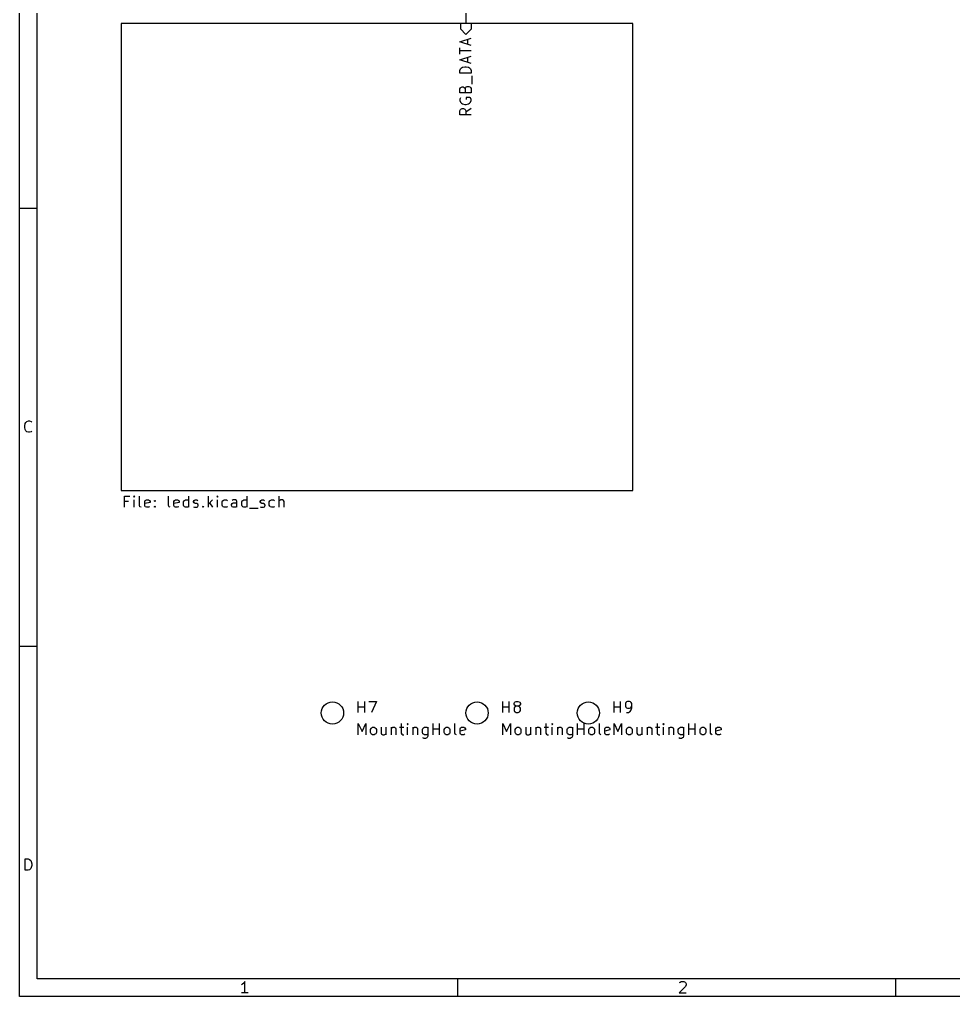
# Model space of a CAD drawing. Extents: x 0.4 to 11.3, y -7.9 to -0.4.
# Drawn here: x 0.394 to 4.591, y -7.874 to -3.483 of the extents above; entities that cross this region are included whole.
import ezdxf

# ---------------------------------------------------------------- set-up
doc = ezdxf.new("R2010")
doc.units = 0
doc.header["$MEASUREMENT"] = 0
for name, color, linetype in [('BROWN2', 54, 'CONTINUOUS'), ('CYAN2', 4, 'CONTINUOUS'), ('GREEN3', 91, 'CONTINUOUS'), ('RED2', 1, 'CONTINUOUS'), ('WHITE', 7, 'CONTINUOUS')]:
    doc.layers.add(name, color=color, linetype=linetype)

msp = doc.modelspace()

# ---------------------------------------------------------------- linework, layer by layer
at = {"layer": 'BROWN2', "linetype": 'CONTINUOUS'}
for p, q in [((0.866012, -5.67507), (0.866012, -5.62507)), ((0.866012, -5.62507), (0.889823, -5.62507)), ((0.882681, -5.64888), (0.866012, -5.64888)), ((0.90887, -5.62507), (0.906492, -5.62745)), ((0.906492, -5.62745), (0.90887, -5.62983)), ((0.911252, -5.62745), (0.90887, -5.62507)), ((0.90887, -5.62507), (0.90887, -5.62983)), ((0.90887, -5.62983), (0.911252, -5.62745)), ((0.90887, -5.67507), (0.90887, -5.64174)), ((0.932681, -5.66793), (0.932681, -5.62507)), ((0.956492, -5.64888), (0.95887, -5.64411)), ((0.956492, -5.66793), (0.956492, -5.64888)), ((0.980299, -5.65364), (0.956492, -5.6584)), ((0.95887, -5.64411), (0.963634, -5.64174)), ((0.963634, -5.64174), (0.973157, -5.64174)), ((0.973157, -5.64174), (0.977917, -5.64411)), ((0.977917, -5.64411), (0.980299, -5.64888)), ((0.980299, -5.64888), (0.980299, -5.65364)), ((0.99935, -5.6465), (1.00173, -5.64411)), ((1.00173, -5.64888), (0.99935, -5.6465)), ((1.00173, -5.64411), (1.00411, -5.6465)), ((1.00173, -5.64411), (1.00173, -5.64888)), ((1.00411, -5.6465), (1.00173, -5.64888)), ((1.06363, -5.66793), (1.06363, -5.62507)), ((1.08744, -5.64888), (1.08982, -5.64411)), ((1.08744, -5.66793), (1.08744, -5.64888)), ((1.11125, -5.65364), (1.08744, -5.6584)), ((1.08982, -5.64411), (1.09459, -5.64174)), ((1.09459, -5.64174), (1.10411, -5.64174)), ((1.10411, -5.64174), (1.10887, -5.64411)), ((1.10887, -5.64411), (1.11125, -5.64888)), ((1.11125, -5.64888), (1.11125, -5.65364)), ((1.1303, -5.65126), (1.13268, -5.6465)), ((1.1303, -5.66554), (1.1303, -5.65126)), ((1.13268, -5.6465), (1.13506, -5.64411)), ((1.13506, -5.64411), (1.13983, -5.64174)), ((1.13983, -5.64174), (1.14935, -5.64174)), ((1.14935, -5.64174), (1.15411, -5.64411)), ((1.15411, -5.67507), (1.15411, -5.62507)), ((1.17554, -5.64888), (1.17792, -5.64411)), ((1.17554, -5.65126), (1.17554, -5.64888)), ((1.17792, -5.65602), (1.17554, -5.65126)), ((1.17792, -5.64411), (1.18268, -5.64174)), ((1.18268, -5.6584), (1.17792, -5.65602)), ((1.18268, -5.64174), (1.18982, -5.64174)), ((1.18982, -5.6584), (1.18268, -5.6584)), ((1.18982, -5.64174), (1.19459, -5.64411)), ((1.19459, -5.66078), (1.18982, -5.6584)), ((1.19696, -5.66554), (1.19459, -5.66078)), ((1.2422, -5.67507), (1.2422, -5.62507)), ((1.26125, -5.64174), (1.2422, -5.66078)), ((1.24697, -5.65602), (1.26125, -5.67507)), ((1.28268, -5.62507), (1.2803, -5.62745)), ((1.2803, -5.62745), (1.28268, -5.62983)), ((1.28506, -5.62745), (1.28268, -5.62507)), ((1.28268, -5.62507), (1.28268, -5.62983)), ((1.28268, -5.62983), (1.28506, -5.62745)), ((1.28268, -5.67507), (1.28268, -5.64174)), ((1.30411, -5.65126), (1.30649, -5.6465)), ((1.30411, -5.66554), (1.30411, -5.65126)), ((1.30649, -5.6465), (1.30887, -5.64411)), ((1.30887, -5.64411), (1.31364, -5.64174)), ((1.31364, -5.64174), (1.32316, -5.64174)), ((1.32316, -5.64174), (1.32792, -5.64411)), ((1.34697, -5.66316), (1.34935, -5.6584)), ((1.34697, -5.66793), (1.34697, -5.66316)), ((1.35411, -5.64174), (1.34935, -5.64411)), ((1.34935, -5.6584), (1.35411, -5.65602)), ((1.36364, -5.64174), (1.35411, -5.64174)), ((1.35411, -5.65602), (1.36602, -5.65602)), ((1.3684, -5.64411), (1.36364, -5.64174)), ((1.36602, -5.65602), (1.37078, -5.65364)), ((1.37078, -5.64888), (1.3684, -5.64411)), ((1.37078, -5.67507), (1.37078, -5.64888)), ((1.39221, -5.65126), (1.39459, -5.6465)), ((1.39221, -5.66554), (1.39221, -5.65126)), ((1.39459, -5.6465), (1.39697, -5.64411)), ((1.39697, -5.64411), (1.40173, -5.64174)), ((1.40173, -5.64174), (1.41126, -5.64174)), ((1.41126, -5.64174), (1.41602, -5.64411)), ((1.41602, -5.67507), (1.41602, -5.62507)), ((1.47554, -5.64888), (1.47792, -5.64411)), ((1.47554, -5.65126), (1.47554, -5.64888)), ((1.47792, -5.65602), (1.47554, -5.65126)), ((1.47792, -5.64411), (1.48268, -5.64174)), ((1.48268, -5.6584), (1.47792, -5.65602)), ((1.48268, -5.64174), (1.48982, -5.64174)), ((1.48982, -5.6584), (1.48268, -5.6584)), ((1.48982, -5.64174), (1.49459, -5.64411)), ((1.49459, -5.66078), (1.48982, -5.6584)), ((1.49696, -5.66554), (1.49459, -5.66078)), ((1.51602, -5.65126), (1.51839, -5.6465)), ((1.51602, -5.66554), (1.51602, -5.65126)), ((1.51839, -5.6465), (1.52078, -5.64411)), ((1.52078, -5.64411), (1.52554, -5.64174)), ((1.52554, -5.64174), (1.53506, -5.64174)), ((1.53506, -5.64174), (1.53982, -5.64411)), ((1.56125, -5.67507), (1.56125, -5.62507)), ((1.56363, -5.64411), (1.56125, -5.6465)), ((1.5684, -5.64174), (1.56363, -5.64411)), ((1.57554, -5.64174), (1.5684, -5.64174)), ((1.5803, -5.64411), (1.57554, -5.64174)), ((1.58268, -5.64888), (1.5803, -5.64411)), ((1.58268, -5.67507), (1.58268, -5.64888)), ((0.935063, -5.67269), (0.932681, -5.66793)), ((0.939827, -5.67507), (0.935063, -5.67269)), ((0.95887, -5.67269), (0.956492, -5.66793)), ((0.963634, -5.67507), (0.95887, -5.67269)), ((0.973157, -5.67507), (0.963634, -5.67507)), ((0.977917, -5.67269), (0.973157, -5.67507)), ((0.99935, -5.67269), (1.00173, -5.67031)), ((1.00173, -5.67507), (0.99935, -5.67269)), ((1.00173, -5.67031), (1.00411, -5.67269)), ((1.00173, -5.67031), (1.00173, -5.67507)), ((1.00411, -5.67269), (1.00173, -5.67507)), ((1.06602, -5.67269), (1.06363, -5.66793)), ((1.07078, -5.67507), (1.06602, -5.67269)), ((1.08982, -5.67269), (1.08744, -5.66793)), ((1.09459, -5.67507), (1.08982, -5.67269)), ((1.10411, -5.67507), (1.09459, -5.67507)), ((1.10887, -5.67269), (1.10411, -5.67507)), ((1.13268, -5.67031), (1.1303, -5.66554)), ((1.13506, -5.67269), (1.13268, -5.67031)), ((1.13983, -5.67507), (1.13506, -5.67269)), ((1.14935, -5.67507), (1.13983, -5.67507)), ((1.15411, -5.67269), (1.14935, -5.67507)), ((1.17554, -5.67269), (1.1803, -5.67507)), ((1.1803, -5.67507), (1.18982, -5.67507)), ((1.18982, -5.67507), (1.19459, -5.67269)), ((1.19459, -5.67269), (1.19696, -5.66793)), ((1.19696, -5.66793), (1.19696, -5.66554)), ((1.21602, -5.67269), (1.21839, -5.67031)), ((1.21839, -5.67507), (1.21602, -5.67269)), ((1.21839, -5.67031), (1.22078, -5.67269)), ((1.21839, -5.67031), (1.21839, -5.67507)), ((1.22078, -5.67269), (1.21839, -5.67507)), ((1.30649, -5.67031), (1.30411, -5.66554)), ((1.30887, -5.67269), (1.30649, -5.67031)), ((1.31364, -5.67507), (1.30887, -5.67269)), ((1.32316, -5.67507), (1.31364, -5.67507)), ((1.32792, -5.67269), (1.32316, -5.67507)), ((1.34935, -5.67269), (1.34697, -5.66793)), ((1.35411, -5.67507), (1.34935, -5.67269)), ((1.36602, -5.67507), (1.35411, -5.67507)), ((1.37078, -5.67269), (1.36602, -5.67507)), ((1.39459, -5.67031), (1.39221, -5.66554)), ((1.39697, -5.67269), (1.39459, -5.67031)), ((1.40173, -5.67507), (1.39697, -5.67269)), ((1.41126, -5.67507), (1.40173, -5.67507)), ((1.41602, -5.67269), (1.41126, -5.67507)), ((1.42792, -5.67983), (1.46602, -5.67983)), ((1.47554, -5.67269), (1.4803, -5.67507)), ((1.4803, -5.67507), (1.48982, -5.67507)), ((1.48982, -5.67507), (1.49459, -5.67269)), ((1.49459, -5.67269), (1.49696, -5.66793)), ((1.49696, -5.66793), (1.49696, -5.66554)), ((1.51839, -5.67031), (1.51602, -5.66554)), ((1.52078, -5.67269), (1.51839, -5.67031)), ((1.52554, -5.67507), (1.52078, -5.67269)), ((1.53506, -5.67507), (1.52554, -5.67507)), ((1.53982, -5.67269), (1.53506, -5.67507))]:
    msp.add_line(p, q, dxfattribs=at)
at = {"layer": 'CYAN2', "linetype": 'CONTINUOUS'}
for p, q in [((2.425, -3.5), (2.375, -3.5)), ((2.375, -3.5), (2.375, -3.525)), ((2.425, -3.525), (2.425, -3.5)), ((2.375, -3.525), (2.4, -3.55)), ((2.4, -3.55), (2.425, -3.525)), ((2.3728, -3.58304), (2.4228, -3.56637)), ((2.4228, -3.5997), (2.3728, -3.58304)), ((2.40852, -3.59494), (2.40852, -3.57113)), ((2.3728, -3.6378), (2.3728, -3.60923)), ((2.4228, -3.62351), (2.3728, -3.62351)), ((2.3728, -3.66399), (2.4228, -3.64732)), ((2.4228, -3.68066), (2.3728, -3.66399)), ((2.40852, -3.67589), (2.40852, -3.65209)), ((2.3728, -3.71161), (2.37519, -3.70447)), ((2.3728, -3.72352), (2.3728, -3.71161)), ((2.4228, -3.72352), (2.3728, -3.72352)), ((2.37519, -3.70447), (2.37995, -3.6997)), ((2.37995, -3.6997), (2.38471, -3.69732)), ((2.38471, -3.69732), (2.39423, -3.69494)), ((2.39423, -3.69494), (2.40137, -3.69494)), ((2.40137, -3.69494), (2.4109, -3.69732)), ((2.4109, -3.69732), (2.41566, -3.6997)), ((2.41566, -3.6997), (2.42043, -3.70447)), ((2.42043, -3.70447), (2.4228, -3.71161)), ((2.4228, -3.71161), (2.4228, -3.72352)), ((2.42757, -3.77352), (2.42757, -3.73542)), ((2.3728, -3.79494), (2.37519, -3.79018)), ((2.3728, -3.81161), (2.3728, -3.79494)), ((2.4228, -3.81161), (2.3728, -3.81161)), ((2.37519, -3.79018), (2.37757, -3.7878)), ((2.37757, -3.7878), (2.38233, -3.78542)), ((2.38233, -3.78542), (2.38709, -3.78542)), ((2.38709, -3.78542), (2.39185, -3.7878)), ((2.39185, -3.7878), (2.39423, -3.79018)), ((2.39423, -3.79018), (2.39661, -3.79494)), ((2.39661, -3.79494), (2.399, -3.7878)), ((2.39661, -3.79494), (2.39661, -3.81161)), ((2.399, -3.7878), (2.40137, -3.78542)), ((2.40137, -3.78542), (2.40614, -3.78304)), ((2.40614, -3.78304), (2.41328, -3.78304)), ((2.41328, -3.78304), (2.41804, -3.78542)), ((2.41804, -3.78542), (2.42043, -3.7878)), ((2.42043, -3.7878), (2.4228, -3.79256)), ((2.4228, -3.79256), (2.4228, -3.81161)), ((2.37519, -3.83542), (2.3728, -3.84018)), ((2.3728, -3.84018), (2.3728, -3.84732)), ((2.3728, -3.84732), (2.37519, -3.85446)), ((2.37519, -3.85446), (2.37995, -3.85923)), ((2.37995, -3.85923), (2.38471, -3.86161)), ((2.38471, -3.86161), (2.39423, -3.86399)), ((2.39423, -3.86399), (2.40137, -3.86399)), ((2.41804, -3.83304), (2.40137, -3.83304)), ((2.40137, -3.83304), (2.40137, -3.84256)), ((2.40137, -3.86399), (2.4109, -3.86161)), ((2.4109, -3.86161), (2.41566, -3.85923)), ((2.41566, -3.85923), (2.42043, -3.85446)), ((2.42043, -3.83542), (2.41804, -3.83304)), ((2.4228, -3.84256), (2.42043, -3.83542)), ((2.42043, -3.85446), (2.4228, -3.84732)), ((2.4228, -3.84732), (2.4228, -3.84256)), ((2.3728, -3.89256), (2.37519, -3.8878)), ((2.3728, -3.91161), (2.3728, -3.89256)), ((2.37519, -3.8878), (2.37757, -3.88542)), ((2.37757, -3.88542), (2.38233, -3.88304)), ((2.38233, -3.88304), (2.38947, -3.88304)), ((2.38947, -3.88304), (2.39423, -3.88542)), ((2.39423, -3.88542), (2.39661, -3.8878)), ((2.39661, -3.8878), (2.399, -3.89256)), ((2.4228, -3.88304), (2.399, -3.8997)), ((2.399, -3.89256), (2.399, -3.91161)), ((2.4228, -3.91161), (2.3728, -3.91161)), ((1.91628, -6.5978), (1.91628, -6.5478)), ((1.91628, -6.5978), (1.91628, -6.5478)), ((1.91628, -6.57161), (1.94485, -6.57161)), ((1.91628, -6.57161), (1.94485, -6.57161)), ((1.94485, -6.5978), (1.94485, -6.5478)), ((1.94485, -6.5978), (1.94485, -6.5478)), ((1.9639, -6.5478), (1.99723, -6.5478)), ((1.9639, -6.5478), (1.99723, -6.5478)), ((1.99723, -6.5478), (1.97581, -6.5978)), ((1.99723, -6.5478), (1.97581, -6.5978)), ((2.56628, -6.5978), (2.56628, -6.5478)), ((2.56628, -6.5978), (2.56628, -6.5478)), ((2.56628, -6.57161), (2.59485, -6.57161)), ((2.56628, -6.57161), (2.59485, -6.57161)), ((2.59485, -6.5978), (2.59485, -6.5478)), ((2.59485, -6.5978), (2.59485, -6.5478)), ((2.61628, -6.55733), (2.61866, -6.55257)), ((2.61628, -6.55733), (2.61866, -6.55257)), ((2.61628, -6.55971), (2.61628, -6.55733)), ((2.61628, -6.55971), (2.61628, -6.55733)), ((2.61866, -6.56447), (2.61628, -6.55971)), ((2.61866, -6.56447), (2.61628, -6.55971)), ((2.61866, -6.574), (2.61628, -6.57876)), ((2.61866, -6.574), (2.61628, -6.57876)), ((2.61628, -6.57876), (2.61628, -6.58828)), ((2.61628, -6.57876), (2.61628, -6.58828)), ((2.61866, -6.55257), (2.62104, -6.55019)), ((2.61866, -6.55257), (2.62104, -6.55019)), ((2.62104, -6.56685), (2.61866, -6.56447)), ((2.62104, -6.56685), (2.61866, -6.56447)), ((2.62104, -6.57161), (2.61866, -6.574)), ((2.62104, -6.57161), (2.61866, -6.574)), ((2.62104, -6.55019), (2.62581, -6.5478)), ((2.62104, -6.55019), (2.62581, -6.5478)), ((2.62581, -6.56923), (2.62104, -6.56685)), ((2.62581, -6.56923), (2.62104, -6.56685)), ((2.62581, -6.56923), (2.62104, -6.57161)), ((2.62581, -6.56923), (2.62104, -6.57161)), ((2.62581, -6.5478), (2.63533, -6.5478)), ((2.62581, -6.5478), (2.63533, -6.5478)), ((2.63533, -6.56923), (2.62581, -6.56923)), ((2.63533, -6.56923), (2.62581, -6.56923)), ((2.63533, -6.5478), (2.64009, -6.55019)), ((2.63533, -6.5478), (2.64009, -6.55019)), ((2.64009, -6.56685), (2.63533, -6.56923)), ((2.64009, -6.56685), (2.63533, -6.56923)), ((2.64009, -6.57161), (2.63533, -6.56923)), ((2.64009, -6.57161), (2.63533, -6.56923)), ((2.64009, -6.55019), (2.64247, -6.55257)), ((2.64009, -6.55019), (2.64247, -6.55257)), ((2.64247, -6.56447), (2.64009, -6.56685)), ((2.64247, -6.56447), (2.64009, -6.56685)), ((2.64247, -6.574), (2.64009, -6.57161)), ((2.64247, -6.574), (2.64009, -6.57161)), ((2.64247, -6.55257), (2.64485, -6.55733)), ((2.64247, -6.55257), (2.64485, -6.55733)), ((2.64485, -6.55971), (2.64247, -6.56447)), ((2.64485, -6.55971), (2.64247, -6.56447)), ((2.64485, -6.57876), (2.64247, -6.574)), ((2.64485, -6.57876), (2.64247, -6.574)), ((2.64485, -6.55733), (2.64485, -6.55971)), ((2.64485, -6.55733), (2.64485, -6.55971)), ((2.64485, -6.58828), (2.64485, -6.57876)), ((2.64485, -6.58828), (2.64485, -6.57876)), ((3.06628, -6.5978), (3.06628, -6.5478)), ((3.06628, -6.5978), (3.06628, -6.5478)), ((3.06628, -6.57161), (3.09485, -6.57161)), ((3.06628, -6.57161), (3.09485, -6.57161)), ((3.09485, -6.5978), (3.09485, -6.5478)), ((3.09485, -6.5978), (3.09485, -6.5478)), ((3.11866, -6.55257), (3.11628, -6.55733)), ((3.11866, -6.55257), (3.11628, -6.55733)), ((3.11628, -6.55733), (3.11628, -6.56923)), ((3.11628, -6.55733), (3.11628, -6.56923)), ((3.11628, -6.56923), (3.11866, -6.574)), ((3.11628, -6.56923), (3.11866, -6.574)), ((3.12104, -6.55019), (3.11866, -6.55257)), ((3.12104, -6.55019), (3.11866, -6.55257)), ((3.11866, -6.574), (3.12104, -6.57637)), ((3.11866, -6.574), (3.12104, -6.57637)), ((3.12581, -6.5478), (3.12104, -6.55019)), ((3.12581, -6.5478), (3.12104, -6.55019)), ((3.12104, -6.57637), (3.12581, -6.57876)), ((3.12104, -6.57637), (3.12581, -6.57876)), ((3.13533, -6.5478), (3.12581, -6.5478)), ((3.13533, -6.5478), (3.12581, -6.5478)), ((3.12581, -6.57876), (3.13533, -6.57876)), ((3.12581, -6.57876), (3.13533, -6.57876)), ((3.14009, -6.55019), (3.13533, -6.5478)), ((3.14009, -6.55019), (3.13533, -6.5478)), ((3.13533, -6.57876), (3.14009, -6.57637)), ((3.13533, -6.57876), (3.14009, -6.57637)), ((3.13771, -6.59304), (3.14247, -6.5859)), ((3.13771, -6.59304), (3.14247, -6.5859)), ((3.14247, -6.55257), (3.14009, -6.55019)), ((3.14247, -6.55257), (3.14009, -6.55019)), ((3.14009, -6.57637), (3.14247, -6.574)), ((3.14009, -6.57637), (3.14247, -6.574)), ((3.14485, -6.55733), (3.14247, -6.55257)), ((3.14485, -6.55733), (3.14247, -6.55257)), ((3.14247, -6.574), (3.14485, -6.56923)), ((3.14247, -6.574), (3.14485, -6.56923)), ((3.14247, -6.5859), (3.14485, -6.57637)), ((3.14247, -6.5859), (3.14485, -6.57637)), ((3.14485, -6.57637), (3.14485, -6.55733)), ((3.14485, -6.57637), (3.14485, -6.55733)), ((2.61628, -6.58828), (2.61866, -6.59304)), ((2.61628, -6.58828), (2.61866, -6.59304)), ((2.61866, -6.59304), (2.62104, -6.59543)), ((2.61866, -6.59304), (2.62104, -6.59543)), ((2.62104, -6.59543), (2.62581, -6.5978)), ((2.62104, -6.59543), (2.62581, -6.5978)), ((2.62581, -6.5978), (2.63533, -6.5978)), ((2.62581, -6.5978), (2.63533, -6.5978)), ((2.63533, -6.5978), (2.64009, -6.59543)), ((2.63533, -6.5978), (2.64009, -6.59543)), ((2.64009, -6.59543), (2.64247, -6.59304)), ((2.64009, -6.59543), (2.64247, -6.59304)), ((2.64247, -6.59304), (2.64485, -6.58828)), ((2.64247, -6.59304), (2.64485, -6.58828)), ((3.12104, -6.5978), (3.13057, -6.5978)), ((3.12104, -6.5978), (3.13057, -6.5978)), ((3.13057, -6.5978), (3.13533, -6.59543)), ((3.13057, -6.5978), (3.13533, -6.59543)), ((3.13533, -6.59543), (3.13771, -6.59304)), ((3.13533, -6.59543), (3.13771, -6.59304)), ((1.91628, -6.6978), (1.91628, -6.6478)), ((1.91628, -6.6478), (1.93295, -6.68352)), ((1.91628, -6.6978), (1.91628, -6.6478)), ((1.91628, -6.6478), (1.93295, -6.68352)), ((1.93295, -6.68352), (1.94961, -6.6478)), ((1.93295, -6.68352), (1.94961, -6.6478)), ((1.94961, -6.6478), (1.94961, -6.6978)), ((1.94961, -6.6478), (1.94961, -6.6978)), ((1.97104, -6.674), (1.97342, -6.66923)), ((1.97104, -6.674), (1.97342, -6.66923)), ((1.97104, -6.68828), (1.97104, -6.674)), ((1.97104, -6.68828), (1.97104, -6.674)), ((1.97342, -6.66923), (1.9758, -6.66685)), ((1.97342, -6.66923), (1.9758, -6.66685)), ((1.9758, -6.66685), (1.98057, -6.66447)), ((1.9758, -6.66685), (1.98057, -6.66447)), ((1.98057, -6.66447), (1.98771, -6.66447)), ((1.98057, -6.66447), (1.98771, -6.66447)), ((1.98771, -6.66447), (1.99247, -6.66685)), ((1.98771, -6.66447), (1.99247, -6.66685)), ((1.99247, -6.66685), (1.99485, -6.66923)), ((1.99247, -6.66685), (1.99485, -6.66923)), ((1.99485, -6.66923), (1.99723, -6.674)), ((1.99485, -6.66923), (1.99723, -6.674)), ((1.99723, -6.674), (1.99723, -6.68828)), ((1.99723, -6.674), (1.99723, -6.68828)), ((2.01866, -6.66447), (2.01866, -6.69066)), ((2.01866, -6.66447), (2.01866, -6.69066)), ((2.04009, -6.66447), (2.04009, -6.6978)), ((2.04009, -6.66447), (2.04009, -6.6978)), ((2.06389, -6.66447), (2.06389, -6.6978)), ((2.06389, -6.66447), (2.06389, -6.6978)), ((2.06389, -6.66923), (2.06628, -6.66685)), ((2.06389, -6.66923), (2.06628, -6.66685)), ((2.06628, -6.66685), (2.07104, -6.66447)), ((2.06628, -6.66685), (2.07104, -6.66447)), ((2.07104, -6.66447), (2.07818, -6.66447)), ((2.07104, -6.66447), (2.07818, -6.66447)), ((2.07818, -6.66447), (2.08294, -6.66685)), ((2.07818, -6.66447), (2.08294, -6.66685)), ((2.08294, -6.66685), (2.08532, -6.67161)), ((2.08294, -6.66685), (2.08532, -6.67161)), ((2.08532, -6.67161), (2.08532, -6.6978)), ((2.08532, -6.67161), (2.08532, -6.6978)), ((2.10199, -6.66447), (2.12104, -6.66447)), ((2.10199, -6.66447), (2.12104, -6.66447)), ((2.10913, -6.6478), (2.10913, -6.69066)), ((2.10913, -6.6478), (2.10913, -6.69066)), ((2.1377, -6.6478), (2.13532, -6.65019)), ((2.1377, -6.6478), (2.13532, -6.65019)), ((2.13532, -6.65019), (2.1377, -6.65257)), ((2.13532, -6.65019), (2.1377, -6.65257)), ((2.14008, -6.65019), (2.1377, -6.6478)), ((2.1377, -6.6478), (2.1377, -6.65257)), ((2.14008, -6.65019), (2.1377, -6.6478)), ((2.1377, -6.6478), (2.1377, -6.65257)), ((2.1377, -6.65257), (2.14008, -6.65019)), ((2.1377, -6.65257), (2.14008, -6.65019)), ((2.1377, -6.6978), (2.1377, -6.66447)), ((2.1377, -6.6978), (2.1377, -6.66447)), ((2.16151, -6.66447), (2.16151, -6.6978)), ((2.16151, -6.66447), (2.16151, -6.6978)), ((2.16151, -6.66923), (2.16389, -6.66685)), ((2.16151, -6.66923), (2.16389, -6.66685)), ((2.16389, -6.66685), (2.16866, -6.66447)), ((2.16389, -6.66685), (2.16866, -6.66447)), ((2.16866, -6.66447), (2.1758, -6.66447)), ((2.16866, -6.66447), (2.1758, -6.66447)), ((2.1758, -6.66447), (2.18056, -6.66685)), ((2.1758, -6.66447), (2.18056, -6.66685)), ((2.18056, -6.66685), (2.18294, -6.67161)), ((2.18056, -6.66685), (2.18294, -6.67161)), ((2.18294, -6.67161), (2.18294, -6.6978)), ((2.18294, -6.67161), (2.18294, -6.6978)), ((2.20437, -6.674), (2.20675, -6.66923)), ((2.20437, -6.674), (2.20675, -6.66923)), ((2.20437, -6.68828), (2.20437, -6.674)), ((2.20437, -6.68828), (2.20437, -6.674)), ((2.20675, -6.66923), (2.20913, -6.66685)), ((2.20675, -6.66923), (2.20913, -6.66685)), ((2.20913, -6.66685), (2.21389, -6.66447)), ((2.20913, -6.66685), (2.21389, -6.66447)), ((2.21389, -6.66447), (2.22342, -6.66447)), ((2.21389, -6.66447), (2.22342, -6.66447)), ((2.22342, -6.66447), (2.22818, -6.66685)), ((2.22342, -6.66447), (2.22818, -6.66685)), ((2.22818, -6.66447), (2.22818, -6.70495)), ((2.22818, -6.66447), (2.22818, -6.70495)), ((2.25198, -6.6978), (2.25198, -6.6478)), ((2.25198, -6.6978), (2.25198, -6.6478)), ((2.25198, -6.67161), (2.28056, -6.67161)), ((2.25198, -6.67161), (2.28056, -6.67161)), ((2.28056, -6.6978), (2.28056, -6.6478)), ((2.28056, -6.6978), (2.28056, -6.6478)), ((2.30199, -6.674), (2.30437, -6.66923)), ((2.30199, -6.674), (2.30437, -6.66923)), ((2.30199, -6.68828), (2.30199, -6.674)), ((2.30199, -6.68828), (2.30199, -6.674)), ((2.30437, -6.66923), (2.30675, -6.66685)), ((2.30437, -6.66923), (2.30675, -6.66685)), ((2.30675, -6.66685), (2.31151, -6.66447)), ((2.30675, -6.66685), (2.31151, -6.66447)), ((2.31151, -6.66447), (2.31865, -6.66447)), ((2.31151, -6.66447), (2.31865, -6.66447)), ((2.31865, -6.66447), (2.32341, -6.66685)), ((2.31865, -6.66447), (2.32341, -6.66685)), ((2.32341, -6.66685), (2.3258, -6.66923)), ((2.32341, -6.66685), (2.3258, -6.66923)), ((2.3258, -6.66923), (2.32818, -6.674)), ((2.3258, -6.66923), (2.32818, -6.674)), ((2.32818, -6.674), (2.32818, -6.68828)), ((2.32818, -6.674), (2.32818, -6.68828)), ((2.3496, -6.69066), (2.3496, -6.6478)), ((2.3496, -6.69066), (2.3496, -6.6478)), ((2.37341, -6.67161), (2.37579, -6.66685)), ((2.37341, -6.67161), (2.37579, -6.66685)), ((2.37341, -6.69066), (2.37341, -6.67161)), ((2.37341, -6.69066), (2.37341, -6.67161)), ((2.37579, -6.66685), (2.38056, -6.66447)), ((2.37579, -6.66685), (2.38056, -6.66447)), ((2.38056, -6.66447), (2.39008, -6.66447)), ((2.38056, -6.66447), (2.39008, -6.66447)), ((2.39008, -6.66447), (2.39484, -6.66685)), ((2.39008, -6.66447), (2.39484, -6.66685)), ((2.39484, -6.66685), (2.39722, -6.67161)), ((2.39484, -6.66685), (2.39722, -6.67161)), ((2.39722, -6.67161), (2.39722, -6.67637)), ((2.39722, -6.67161), (2.39722, -6.67637)), ((2.56628, -6.6978), (2.56628, -6.6478)), ((2.56628, -6.6478), (2.58295, -6.68352)), ((2.56628, -6.6978), (2.56628, -6.6478)), ((2.56628, -6.6478), (2.58295, -6.68352)), ((2.58295, -6.68352), (2.59961, -6.6478)), ((2.58295, -6.68352), (2.59961, -6.6478)), ((2.59961, -6.6478), (2.59961, -6.6978)), ((2.59961, -6.6478), (2.59961, -6.6978)), ((2.62104, -6.674), (2.62342, -6.66923)), ((2.62104, -6.674), (2.62342, -6.66923)), ((2.62104, -6.68828), (2.62104, -6.674)), ((2.62104, -6.68828), (2.62104, -6.674)), ((2.62342, -6.66923), (2.6258, -6.66685)), ((2.62342, -6.66923), (2.6258, -6.66685)), ((2.6258, -6.66685), (2.63057, -6.66447)), ((2.6258, -6.66685), (2.63057, -6.66447)), ((2.63057, -6.66447), (2.63771, -6.66447)), ((2.63057, -6.66447), (2.63771, -6.66447)), ((2.63771, -6.66447), (2.64247, -6.66685)), ((2.63771, -6.66447), (2.64247, -6.66685)), ((2.64247, -6.66685), (2.64485, -6.66923)), ((2.64247, -6.66685), (2.64485, -6.66923)), ((2.64485, -6.66923), (2.64723, -6.674)), ((2.64485, -6.66923), (2.64723, -6.674)), ((2.64723, -6.674), (2.64723, -6.68828)), ((2.64723, -6.674), (2.64723, -6.68828)), ((2.66866, -6.66447), (2.66866, -6.69066)), ((2.66866, -6.66447), (2.66866, -6.69066)), ((2.69009, -6.66447), (2.69009, -6.6978)), ((2.69009, -6.66447), (2.69009, -6.6978)), ((2.71389, -6.66447), (2.71389, -6.6978)), ((2.71389, -6.66447), (2.71389, -6.6978)), ((2.71389, -6.66923), (2.71628, -6.66685)), ((2.71389, -6.66923), (2.71628, -6.66685)), ((2.71628, -6.66685), (2.72104, -6.66447)), ((2.71628, -6.66685), (2.72104, -6.66447)), ((2.72104, -6.66447), (2.72818, -6.66447)), ((2.72104, -6.66447), (2.72818, -6.66447)), ((2.72818, -6.66447), (2.73294, -6.66685)), ((2.72818, -6.66447), (2.73294, -6.66685)), ((2.73294, -6.66685), (2.73532, -6.67161)), ((2.73294, -6.66685), (2.73532, -6.67161)), ((2.73532, -6.67161), (2.73532, -6.6978)), ((2.73532, -6.67161), (2.73532, -6.6978)), ((2.75199, -6.66447), (2.77104, -6.66447)), ((2.75199, -6.66447), (2.77104, -6.66447)), ((2.75913, -6.6478), (2.75913, -6.69066)), ((2.75913, -6.6478), (2.75913, -6.69066)), ((2.7877, -6.6478), (2.78532, -6.65019)), ((2.7877, -6.6478), (2.78532, -6.65019)), ((2.78532, -6.65019), (2.7877, -6.65257)), ((2.78532, -6.65019), (2.7877, -6.65257)), ((2.79008, -6.65019), (2.7877, -6.6478)), ((2.7877, -6.6478), (2.7877, -6.65257)), ((2.79008, -6.65019), (2.7877, -6.6478)), ((2.7877, -6.6478), (2.7877, -6.65257)), ((2.7877, -6.65257), (2.79008, -6.65019)), ((2.7877, -6.65257), (2.79008, -6.65019)), ((2.7877, -6.6978), (2.7877, -6.66447)), ((2.7877, -6.6978), (2.7877, -6.66447)), ((2.81151, -6.66447), (2.81151, -6.6978)), ((2.81151, -6.66447), (2.81151, -6.6978)), ((2.81151, -6.66923), (2.81389, -6.66685)), ((2.81151, -6.66923), (2.81389, -6.66685)), ((2.81389, -6.66685), (2.81866, -6.66447)), ((2.81389, -6.66685), (2.81866, -6.66447)), ((2.81866, -6.66447), (2.8258, -6.66447)), ((2.81866, -6.66447), (2.8258, -6.66447)), ((2.8258, -6.66447), (2.83056, -6.66685)), ((2.8258, -6.66447), (2.83056, -6.66685)), ((2.83056, -6.66685), (2.83294, -6.67161)), ((2.83056, -6.66685), (2.83294, -6.67161)), ((2.83294, -6.67161), (2.83294, -6.6978)), ((2.83294, -6.67161), (2.83294, -6.6978)), ((2.85437, -6.674), (2.85675, -6.66923)), ((2.85437, -6.674), (2.85675, -6.66923)), ((2.85437, -6.68828), (2.85437, -6.674)), ((2.85437, -6.68828), (2.85437, -6.674)), ((2.85675, -6.66923), (2.85913, -6.66685)), ((2.85675, -6.66923), (2.85913, -6.66685)), ((2.85913, -6.66685), (2.86389, -6.66447)), ((2.85913, -6.66685), (2.86389, -6.66447)), ((2.86389, -6.66447), (2.87342, -6.66447)), ((2.86389, -6.66447), (2.87342, -6.66447)), ((2.87342, -6.66447), (2.87818, -6.66685)), ((2.87342, -6.66447), (2.87818, -6.66685)), ((2.87818, -6.66447), (2.87818, -6.70495)), ((2.87818, -6.66447), (2.87818, -6.70495)), ((2.90198, -6.6978), (2.90198, -6.6478)), ((2.90198, -6.6978), (2.90198, -6.6478)), ((2.90198, -6.67161), (2.93056, -6.67161)), ((2.90198, -6.67161), (2.93056, -6.67161)), ((2.93056, -6.6978), (2.93056, -6.6478)), ((2.93056, -6.6978), (2.93056, -6.6478)), ((2.95199, -6.674), (2.95437, -6.66923)), ((2.95199, -6.674), (2.95437, -6.66923)), ((2.95199, -6.68828), (2.95199, -6.674)), ((2.95199, -6.68828), (2.95199, -6.674)), ((2.95437, -6.66923), (2.95675, -6.66685)), ((2.95437, -6.66923), (2.95675, -6.66685)), ((2.95675, -6.66685), (2.96151, -6.66447)), ((2.95675, -6.66685), (2.96151, -6.66447)), ((2.96151, -6.66447), (2.96865, -6.66447)), ((2.96151, -6.66447), (2.96865, -6.66447)), ((2.96865, -6.66447), (2.97341, -6.66685)), ((2.96865, -6.66447), (2.97341, -6.66685)), ((2.97341, -6.66685), (2.9758, -6.66923)), ((2.97341, -6.66685), (2.9758, -6.66923)), ((2.9758, -6.66923), (2.97818, -6.674)), ((2.9758, -6.66923), (2.97818, -6.674)), ((2.97818, -6.674), (2.97818, -6.68828)), ((2.97818, -6.674), (2.97818, -6.68828)), ((2.9996, -6.69066), (2.9996, -6.6478)), ((2.9996, -6.69066), (2.9996, -6.6478)), ((3.02341, -6.67161), (3.02579, -6.66685)), ((3.02341, -6.67161), (3.02579, -6.66685)), ((3.02341, -6.69066), (3.02341, -6.67161)), ((3.02341, -6.69066), (3.02341, -6.67161)), ((3.02579, -6.66685), (3.03056, -6.66447)), ((3.02579, -6.66685), (3.03056, -6.66447)), ((3.03056, -6.66447), (3.04008, -6.66447)), ((3.03056, -6.66447), (3.04008, -6.66447)), ((3.04008, -6.66447), (3.04484, -6.66685)), ((3.04008, -6.66447), (3.04484, -6.66685)), ((3.04484, -6.66685), (3.04722, -6.67161)), ((3.04484, -6.66685), (3.04722, -6.67161)), ((3.04722, -6.67161), (3.04722, -6.67637)), ((3.04722, -6.67161), (3.04722, -6.67637)), ((3.06628, -6.6978), (3.06628, -6.6478)), ((3.06628, -6.6478), (3.08295, -6.68352)), ((3.06628, -6.6978), (3.06628, -6.6478)), ((3.06628, -6.6478), (3.08295, -6.68352)), ((3.08295, -6.68352), (3.09961, -6.6478)), ((3.08295, -6.68352), (3.09961, -6.6478)), ((3.09961, -6.6478), (3.09961, -6.6978)), ((3.09961, -6.6478), (3.09961, -6.6978)), ((3.12104, -6.674), (3.12342, -6.66923)), ((3.12104, -6.674), (3.12342, -6.66923)), ((3.12104, -6.68828), (3.12104, -6.674)), ((3.12104, -6.68828), (3.12104, -6.674)), ((3.12342, -6.66923), (3.1258, -6.66685)), ((3.12342, -6.66923), (3.1258, -6.66685)), ((3.1258, -6.66685), (3.13057, -6.66447)), ((3.1258, -6.66685), (3.13057, -6.66447)), ((3.13057, -6.66447), (3.13771, -6.66447)), ((3.13057, -6.66447), (3.13771, -6.66447)), ((3.13771, -6.66447), (3.14247, -6.66685)), ((3.13771, -6.66447), (3.14247, -6.66685)), ((3.14247, -6.66685), (3.14485, -6.66923)), ((3.14247, -6.66685), (3.14485, -6.66923)), ((3.14485, -6.66923), (3.14723, -6.674)), ((3.14485, -6.66923), (3.14723, -6.674)), ((3.14723, -6.674), (3.14723, -6.68828)), ((3.14723, -6.674), (3.14723, -6.68828)), ((3.16866, -6.66447), (3.16866, -6.69066)), ((3.16866, -6.66447), (3.16866, -6.69066)), ((3.19009, -6.66447), (3.19009, -6.6978)), ((3.19009, -6.66447), (3.19009, -6.6978)), ((3.21389, -6.66447), (3.21389, -6.6978)), ((3.21389, -6.66447), (3.21389, -6.6978)), ((3.21389, -6.66923), (3.21628, -6.66685)), ((3.21389, -6.66923), (3.21628, -6.66685)), ((3.21628, -6.66685), (3.22104, -6.66447)), ((3.21628, -6.66685), (3.22104, -6.66447)), ((3.22104, -6.66447), (3.22818, -6.66447)), ((3.22104, -6.66447), (3.22818, -6.66447)), ((3.22818, -6.66447), (3.23294, -6.66685)), ((3.22818, -6.66447), (3.23294, -6.66685)), ((3.23294, -6.66685), (3.23532, -6.67161)), ((3.23294, -6.66685), (3.23532, -6.67161)), ((3.23532, -6.67161), (3.23532, -6.6978)), ((3.23532, -6.67161), (3.23532, -6.6978)), ((3.25199, -6.66447), (3.27104, -6.66447)), ((3.25199, -6.66447), (3.27104, -6.66447)), ((3.25913, -6.6478), (3.25913, -6.69066)), ((3.25913, -6.6478), (3.25913, -6.69066)), ((3.2877, -6.6478), (3.28532, -6.65019)), ((3.2877, -6.6478), (3.28532, -6.65019)), ((3.28532, -6.65019), (3.2877, -6.65257)), ((3.28532, -6.65019), (3.2877, -6.65257)), ((3.29008, -6.65019), (3.2877, -6.6478)), ((3.2877, -6.6478), (3.2877, -6.65257)), ((3.29008, -6.65019), (3.2877, -6.6478)), ((3.2877, -6.6478), (3.2877, -6.65257)), ((3.2877, -6.65257), (3.29008, -6.65019)), ((3.2877, -6.65257), (3.29008, -6.65019)), ((3.2877, -6.6978), (3.2877, -6.66447)), ((3.2877, -6.6978), (3.2877, -6.66447)), ((3.31151, -6.66447), (3.31151, -6.6978)), ((3.31151, -6.66447), (3.31151, -6.6978)), ((3.31151, -6.66923), (3.31389, -6.66685)), ((3.31151, -6.66923), (3.31389, -6.66685)), ((3.31389, -6.66685), (3.31866, -6.66447)), ((3.31389, -6.66685), (3.31866, -6.66447)), ((3.31866, -6.66447), (3.3258, -6.66447)), ((3.31866, -6.66447), (3.3258, -6.66447)), ((3.3258, -6.66447), (3.33056, -6.66685)), ((3.3258, -6.66447), (3.33056, -6.66685)), ((3.33056, -6.66685), (3.33294, -6.67161)), ((3.33056, -6.66685), (3.33294, -6.67161)), ((3.33294, -6.67161), (3.33294, -6.6978)), ((3.33294, -6.67161), (3.33294, -6.6978)), ((3.35437, -6.674), (3.35675, -6.66923)), ((3.35437, -6.674), (3.35675, -6.66923)), ((3.35437, -6.68828), (3.35437, -6.674)), ((3.35437, -6.68828), (3.35437, -6.674)), ((3.35675, -6.66923), (3.35913, -6.66685)), ((3.35675, -6.66923), (3.35913, -6.66685)), ((3.35913, -6.66685), (3.36389, -6.66447)), ((3.35913, -6.66685), (3.36389, -6.66447)), ((3.36389, -6.66447), (3.37342, -6.66447)), ((3.36389, -6.66447), (3.37342, -6.66447)), ((3.37342, -6.66447), (3.37818, -6.66685)), ((3.37342, -6.66447), (3.37818, -6.66685)), ((3.37818, -6.66447), (3.37818, -6.70495)), ((3.37818, -6.66447), (3.37818, -6.70495)), ((3.40198, -6.6978), (3.40198, -6.6478)), ((3.40198, -6.6978), (3.40198, -6.6478)), ((3.40198, -6.67161), (3.43056, -6.67161)), ((3.40198, -6.67161), (3.43056, -6.67161)), ((3.43056, -6.6978), (3.43056, -6.6478)), ((3.43056, -6.6978), (3.43056, -6.6478)), ((3.45199, -6.674), (3.45437, -6.66923)), ((3.45199, -6.674), (3.45437, -6.66923)), ((3.45199, -6.68828), (3.45199, -6.674)), ((3.45199, -6.68828), (3.45199, -6.674)), ((3.45437, -6.66923), (3.45675, -6.66685)), ((3.45437, -6.66923), (3.45675, -6.66685)), ((3.45675, -6.66685), (3.46151, -6.66447)), ((3.45675, -6.66685), (3.46151, -6.66447)), ((3.46151, -6.66447), (3.46865, -6.66447)), ((3.46151, -6.66447), (3.46865, -6.66447)), ((3.46865, -6.66447), (3.47341, -6.66685)), ((3.46865, -6.66447), (3.47341, -6.66685)), ((3.47341, -6.66685), (3.4758, -6.66923)), ((3.47341, -6.66685), (3.4758, -6.66923)), ((3.4758, -6.66923), (3.47818, -6.674)), ((3.4758, -6.66923), (3.47818, -6.674)), ((3.47818, -6.674), (3.47818, -6.68828)), ((3.47818, -6.674), (3.47818, -6.68828)), ((3.4996, -6.69066), (3.4996, -6.6478)), ((3.4996, -6.69066), (3.4996, -6.6478)), ((3.52341, -6.67161), (3.52579, -6.66685)), ((3.52341, -6.67161), (3.52579, -6.66685)), ((3.52341, -6.69066), (3.52341, -6.67161)), ((3.52341, -6.69066), (3.52341, -6.67161)), ((3.52579, -6.66685), (3.53056, -6.66447)), ((3.52579, -6.66685), (3.53056, -6.66447)), ((3.53056, -6.66447), (3.54008, -6.66447)), ((3.53056, -6.66447), (3.54008, -6.66447)), ((3.54008, -6.66447), (3.54484, -6.66685)), ((3.54008, -6.66447), (3.54484, -6.66685)), ((3.54484, -6.66685), (3.54722, -6.67161)), ((3.54484, -6.66685), (3.54722, -6.67161)), ((3.54722, -6.67161), (3.54722, -6.67637)), ((3.54722, -6.67161), (3.54722, -6.67637)), ((1.97342, -6.69304), (1.97104, -6.68828)), ((1.97342, -6.69304), (1.97104, -6.68828)), ((1.9758, -6.69543), (1.97342, -6.69304)), ((1.9758, -6.69543), (1.97342, -6.69304)), ((1.98057, -6.6978), (1.9758, -6.69543)), ((1.98057, -6.6978), (1.9758, -6.69543)), ((1.98771, -6.6978), (1.98057, -6.6978)), ((1.98771, -6.6978), (1.98057, -6.6978)), ((1.99247, -6.69543), (1.98771, -6.6978)), ((1.99247, -6.69543), (1.98771, -6.6978)), ((1.99485, -6.69304), (1.99247, -6.69543)), ((1.99485, -6.69304), (1.99247, -6.69543)), ((1.99723, -6.68828), (1.99485, -6.69304)), ((1.99723, -6.68828), (1.99485, -6.69304)), ((2.01866, -6.69066), (2.02104, -6.69543)), ((2.01866, -6.69066), (2.02104, -6.69543)), ((2.02104, -6.69543), (2.0258, -6.6978)), ((2.02104, -6.69543), (2.0258, -6.6978)), ((2.0258, -6.6978), (2.03294, -6.6978)), ((2.0258, -6.6978), (2.03294, -6.6978)), ((2.03294, -6.6978), (2.0377, -6.69543)), ((2.03294, -6.6978), (2.0377, -6.69543)), ((2.0377, -6.69543), (2.04009, -6.69304)), ((2.0377, -6.69543), (2.04009, -6.69304)), ((2.10913, -6.69066), (2.11151, -6.69543)), ((2.10913, -6.69066), (2.11151, -6.69543)), ((2.11151, -6.69543), (2.11628, -6.6978)), ((2.11151, -6.69543), (2.11628, -6.6978)), ((2.11628, -6.6978), (2.12104, -6.6978)), ((2.11628, -6.6978), (2.12104, -6.6978)), ((2.20675, -6.69304), (2.20437, -6.68828)), ((2.20675, -6.69304), (2.20437, -6.68828)), ((2.20913, -6.69543), (2.20675, -6.69304)), ((2.20913, -6.69543), (2.20675, -6.69304)), ((2.21151, -6.71447), (2.20675, -6.71209)), ((2.21151, -6.71447), (2.20675, -6.71209)), ((2.21389, -6.6978), (2.20913, -6.69543)), ((2.21389, -6.6978), (2.20913, -6.69543)), ((2.21865, -6.71447), (2.21151, -6.71447)), ((2.21865, -6.71447), (2.21151, -6.71447)), ((2.22342, -6.6978), (2.21389, -6.6978)), ((2.22342, -6.6978), (2.21389, -6.6978)), ((2.22342, -6.71209), (2.21865, -6.71447)), ((2.22342, -6.71209), (2.21865, -6.71447)), ((2.22818, -6.69543), (2.22342, -6.6978)), ((2.22818, -6.69543), (2.22342, -6.6978)), ((2.2258, -6.70971), (2.22342, -6.71209)), ((2.2258, -6.70971), (2.22342, -6.71209)), ((2.22818, -6.70495), (2.2258, -6.70971)), ((2.22818, -6.70495), (2.2258, -6.70971)), ((2.30437, -6.69304), (2.30199, -6.68828)), ((2.30437, -6.69304), (2.30199, -6.68828)), ((2.30675, -6.69543), (2.30437, -6.69304)), ((2.30675, -6.69543), (2.30437, -6.69304)), ((2.31151, -6.6978), (2.30675, -6.69543)), ((2.31151, -6.6978), (2.30675, -6.69543)), ((2.31865, -6.6978), (2.31151, -6.6978)), ((2.31865, -6.6978), (2.31151, -6.6978)), ((2.32341, -6.69543), (2.31865, -6.6978)), ((2.32341, -6.69543), (2.31865, -6.6978)), ((2.3258, -6.69304), (2.32341, -6.69543)), ((2.3258, -6.69304), (2.32341, -6.69543)), ((2.32818, -6.68828), (2.3258, -6.69304)), ((2.32818, -6.68828), (2.3258, -6.69304)), ((2.35198, -6.69543), (2.3496, -6.69066)), ((2.35198, -6.69543), (2.3496, -6.69066)), ((2.35675, -6.6978), (2.35198, -6.69543)), ((2.35675, -6.6978), (2.35198, -6.69543)), ((2.39722, -6.67637), (2.37341, -6.68114)), ((2.39722, -6.67637), (2.37341, -6.68114)), ((2.37579, -6.69543), (2.37341, -6.69066)), ((2.37579, -6.69543), (2.37341, -6.69066)), ((2.38056, -6.6978), (2.37579, -6.69543)), ((2.38056, -6.6978), (2.37579, -6.69543)), ((2.39008, -6.6978), (2.38056, -6.6978)), ((2.39008, -6.6978), (2.38056, -6.6978)), ((2.39484, -6.69543), (2.39008, -6.6978)), ((2.39484, -6.69543), (2.39008, -6.6978)), ((2.62342, -6.69304), (2.62104, -6.68828)), ((2.62342, -6.69304), (2.62104, -6.68828)), ((2.6258, -6.69543), (2.62342, -6.69304)), ((2.6258, -6.69543), (2.62342, -6.69304)), ((2.63057, -6.6978), (2.6258, -6.69543)), ((2.63057, -6.6978), (2.6258, -6.69543)), ((2.63771, -6.6978), (2.63057, -6.6978)), ((2.63771, -6.6978), (2.63057, -6.6978)), ((2.64247, -6.69543), (2.63771, -6.6978)), ((2.64247, -6.69543), (2.63771, -6.6978)), ((2.64485, -6.69304), (2.64247, -6.69543)), ((2.64485, -6.69304), (2.64247, -6.69543)), ((2.64723, -6.68828), (2.64485, -6.69304)), ((2.64723, -6.68828), (2.64485, -6.69304)), ((2.66866, -6.69066), (2.67104, -6.69543)), ((2.66866, -6.69066), (2.67104, -6.69543)), ((2.67104, -6.69543), (2.6758, -6.6978)), ((2.67104, -6.69543), (2.6758, -6.6978)), ((2.6758, -6.6978), (2.68294, -6.6978)), ((2.6758, -6.6978), (2.68294, -6.6978)), ((2.68294, -6.6978), (2.6877, -6.69543)), ((2.68294, -6.6978), (2.6877, -6.69543)), ((2.6877, -6.69543), (2.69009, -6.69304)), ((2.6877, -6.69543), (2.69009, -6.69304)), ((2.75913, -6.69066), (2.76151, -6.69543)), ((2.75913, -6.69066), (2.76151, -6.69543)), ((2.76151, -6.69543), (2.76628, -6.6978)), ((2.76151, -6.69543), (2.76628, -6.6978)), ((2.76628, -6.6978), (2.77104, -6.6978)), ((2.76628, -6.6978), (2.77104, -6.6978)), ((2.85675, -6.69304), (2.85437, -6.68828)), ((2.85675, -6.69304), (2.85437, -6.68828)), ((2.85913, -6.69543), (2.85675, -6.69304)), ((2.85913, -6.69543), (2.85675, -6.69304)), ((2.86151, -6.71447), (2.85675, -6.71209)), ((2.86151, -6.71447), (2.85675, -6.71209)), ((2.86389, -6.6978), (2.85913, -6.69543)), ((2.86389, -6.6978), (2.85913, -6.69543)), ((2.86865, -6.71447), (2.86151, -6.71447)), ((2.86865, -6.71447), (2.86151, -6.71447)), ((2.87342, -6.6978), (2.86389, -6.6978)), ((2.87342, -6.6978), (2.86389, -6.6978)), ((2.87342, -6.71209), (2.86865, -6.71447)), ((2.87342, -6.71209), (2.86865, -6.71447)), ((2.87818, -6.69543), (2.87342, -6.6978)), ((2.87818, -6.69543), (2.87342, -6.6978)), ((2.8758, -6.70971), (2.87342, -6.71209)), ((2.8758, -6.70971), (2.87342, -6.71209)), ((2.87818, -6.70495), (2.8758, -6.70971)), ((2.87818, -6.70495), (2.8758, -6.70971)), ((2.95437, -6.69304), (2.95199, -6.68828)), ((2.95437, -6.69304), (2.95199, -6.68828)), ((2.95675, -6.69543), (2.95437, -6.69304)), ((2.95675, -6.69543), (2.95437, -6.69304)), ((2.96151, -6.6978), (2.95675, -6.69543)), ((2.96151, -6.6978), (2.95675, -6.69543)), ((2.96865, -6.6978), (2.96151, -6.6978)), ((2.96865, -6.6978), (2.96151, -6.6978)), ((2.97341, -6.69543), (2.96865, -6.6978)), ((2.97341, -6.69543), (2.96865, -6.6978)), ((2.9758, -6.69304), (2.97341, -6.69543)), ((2.9758, -6.69304), (2.97341, -6.69543)), ((2.97818, -6.68828), (2.9758, -6.69304)), ((2.97818, -6.68828), (2.9758, -6.69304)), ((3.00198, -6.69543), (2.9996, -6.69066)), ((3.00198, -6.69543), (2.9996, -6.69066)), ((3.00675, -6.6978), (3.00198, -6.69543)), ((3.00675, -6.6978), (3.00198, -6.69543)), ((3.04722, -6.67637), (3.02341, -6.68114)), ((3.04722, -6.67637), (3.02341, -6.68114)), ((3.02579, -6.69543), (3.02341, -6.69066)), ((3.02579, -6.69543), (3.02341, -6.69066)), ((3.03056, -6.6978), (3.02579, -6.69543)), ((3.03056, -6.6978), (3.02579, -6.69543)), ((3.04008, -6.6978), (3.03056, -6.6978)), ((3.04008, -6.6978), (3.03056, -6.6978)), ((3.04484, -6.69543), (3.04008, -6.6978)), ((3.04484, -6.69543), (3.04008, -6.6978)), ((3.12342, -6.69304), (3.12104, -6.68828)), ((3.12342, -6.69304), (3.12104, -6.68828)), ((3.1258, -6.69543), (3.12342, -6.69304)), ((3.1258, -6.69543), (3.12342, -6.69304)), ((3.13057, -6.6978), (3.1258, -6.69543)), ((3.13057, -6.6978), (3.1258, -6.69543)), ((3.13771, -6.6978), (3.13057, -6.6978)), ((3.13771, -6.6978), (3.13057, -6.6978)), ((3.14247, -6.69543), (3.13771, -6.6978)), ((3.14247, -6.69543), (3.13771, -6.6978)), ((3.14485, -6.69304), (3.14247, -6.69543)), ((3.14485, -6.69304), (3.14247, -6.69543)), ((3.14723, -6.68828), (3.14485, -6.69304)), ((3.14723, -6.68828), (3.14485, -6.69304)), ((3.16866, -6.69066), (3.17104, -6.69543)), ((3.16866, -6.69066), (3.17104, -6.69543)), ((3.17104, -6.69543), (3.1758, -6.6978)), ((3.17104, -6.69543), (3.1758, -6.6978)), ((3.1758, -6.6978), (3.18294, -6.6978)), ((3.1758, -6.6978), (3.18294, -6.6978)), ((3.18294, -6.6978), (3.1877, -6.69543)), ((3.18294, -6.6978), (3.1877, -6.69543)), ((3.1877, -6.69543), (3.19009, -6.69304)), ((3.1877, -6.69543), (3.19009, -6.69304)), ((3.25913, -6.69066), (3.26151, -6.69543)), ((3.25913, -6.69066), (3.26151, -6.69543)), ((3.26151, -6.69543), (3.26628, -6.6978)), ((3.26151, -6.69543), (3.26628, -6.6978)), ((3.26628, -6.6978), (3.27104, -6.6978)), ((3.26628, -6.6978), (3.27104, -6.6978)), ((3.35675, -6.69304), (3.35437, -6.68828)), ((3.35675, -6.69304), (3.35437, -6.68828)), ((3.35913, -6.69543), (3.35675, -6.69304)), ((3.35913, -6.69543), (3.35675, -6.69304)), ((3.36151, -6.71447), (3.35675, -6.71209)), ((3.36151, -6.71447), (3.35675, -6.71209)), ((3.36389, -6.6978), (3.35913, -6.69543)), ((3.36389, -6.6978), (3.35913, -6.69543)), ((3.36865, -6.71447), (3.36151, -6.71447)), ((3.36865, -6.71447), (3.36151, -6.71447)), ((3.37342, -6.6978), (3.36389, -6.6978)), ((3.37342, -6.6978), (3.36389, -6.6978)), ((3.37342, -6.71209), (3.36865, -6.71447)), ((3.37342, -6.71209), (3.36865, -6.71447)), ((3.37818, -6.69543), (3.37342, -6.6978)), ((3.37818, -6.69543), (3.37342, -6.6978)), ((3.3758, -6.70971), (3.37342, -6.71209)), ((3.3758, -6.70971), (3.37342, -6.71209)), ((3.37818, -6.70495), (3.3758, -6.70971)), ((3.37818, -6.70495), (3.3758, -6.70971)), ((3.45437, -6.69304), (3.45199, -6.68828)), ((3.45437, -6.69304), (3.45199, -6.68828)), ((3.45675, -6.69543), (3.45437, -6.69304)), ((3.45675, -6.69543), (3.45437, -6.69304)), ((3.46151, -6.6978), (3.45675, -6.69543)), ((3.46151, -6.6978), (3.45675, -6.69543)), ((3.46865, -6.6978), (3.46151, -6.6978)), ((3.46865, -6.6978), (3.46151, -6.6978)), ((3.47341, -6.69543), (3.46865, -6.6978)), ((3.47341, -6.69543), (3.46865, -6.6978)), ((3.4758, -6.69304), (3.47341, -6.69543)), ((3.4758, -6.69304), (3.47341, -6.69543)), ((3.47818, -6.68828), (3.4758, -6.69304)), ((3.47818, -6.68828), (3.4758, -6.69304)), ((3.50198, -6.69543), (3.4996, -6.69066)), ((3.50198, -6.69543), (3.4996, -6.69066)), ((3.50675, -6.6978), (3.50198, -6.69543)), ((3.50675, -6.6978), (3.50198, -6.69543)), ((3.54722, -6.67637), (3.52341, -6.68114)), ((3.54722, -6.67637), (3.52341, -6.68114)), ((3.52579, -6.69543), (3.52341, -6.69066)), ((3.52579, -6.69543), (3.52341, -6.69066)), ((3.53056, -6.6978), (3.52579, -6.69543)), ((3.53056, -6.6978), (3.52579, -6.69543)), ((3.54008, -6.6978), (3.53056, -6.6978)), ((3.54008, -6.6978), (3.53056, -6.6978)), ((3.54484, -6.69543), (3.54008, -6.6978)), ((3.54484, -6.69543), (3.54008, -6.6978))]:
    msp.add_line(p, q, dxfattribs=at)
at = {"layer": 'GREEN3', "linetype": 'CONTINUOUS'}
msp.add_line((2.4, -3.1), (2.4, -3.5), dxfattribs=at)
at = {"layer": 'RED2', "linetype": 'CONTINUOUS'}
for p, q in [((0.393701, -7.8743), (0.393701, -0.393701)), ((0.472441, -7.79556), (0.472441, -0.472441)), ((0.85, -3.5), (0.85, -5.6)), ((3.15, -3.5), (0.85, -3.5)), ((3.15, -5.6), (3.15, -3.5)), ((0.393701, -4.33071), (0.472441, -4.33071)), ((0.417228, -5.30909), (0.419665, -5.29934)), ((0.417228, -5.3164), (0.417228, -5.30909)), ((0.419665, -5.29934), (0.422102, -5.29446)), ((0.422102, -5.29446), (0.426976, -5.28959)), ((0.426976, -5.28959), (0.434287, -5.28715)), ((0.434287, -5.28715), (0.439161, -5.28715)), ((0.439161, -5.28715), (0.446472, -5.28959)), ((0.446472, -5.28959), (0.448909, -5.29203)), ((0.419665, -5.32615), (0.417228, -5.3164)), ((0.422102, -5.33102), (0.419665, -5.32615)), ((0.426976, -5.3359), (0.422102, -5.33102)), ((0.434287, -5.33833), (0.426976, -5.3359)), ((0.439161, -5.33833), (0.434287, -5.33833)), ((0.446472, -5.3359), (0.439161, -5.33833)), ((0.448909, -5.33346), (0.446472, -5.3359)), ((0.85, -5.6), (3.15, -5.6)), ((0.393701, -6.29921), (0.472441, -6.29921)), ((0.419665, -7.30684), (0.419665, -7.25566)), ((0.419665, -7.25566), (0.43185, -7.25566)), ((0.43185, -7.25566), (0.439161, -7.25809)), ((0.439161, -7.25809), (0.444035, -7.26297)), ((0.444035, -7.26297), (0.446472, -7.26784)), ((0.446472, -7.26784), (0.448909, -7.27759)), ((0.448909, -7.2849), (0.446472, -7.29465)), ((0.448909, -7.27759), (0.448909, -7.2849)), ((0.43185, -7.30684), (0.419665, -7.30684)), ((0.439161, -7.3044), (0.43185, -7.30684)), ((0.444035, -7.29952), (0.439161, -7.3044)), ((0.446472, -7.29465), (0.444035, -7.29952)), ((11.2206, -7.79556), (0.472441, -7.79556)), ((1.40133, -7.81443), (1.39646, -7.81931)), ((1.4062, -7.80712), (1.40133, -7.81443)), ((1.4062, -7.8583), (1.4062, -7.80712)), ((2.3622, -7.79556), (2.3622, -7.8743)), ((3.36009, -7.812), (3.36252, -7.80956)), ((3.36252, -7.80956), (3.3674, -7.80712)), ((3.3674, -7.80712), (3.37958, -7.80712)), ((3.37958, -7.80712), (3.38446, -7.80956)), ((3.38446, -7.80956), (3.38689, -7.812)), ((3.38689, -7.812), (3.38933, -7.81687)), ((3.38933, -7.81687), (3.38933, -7.82174)), ((4.33071, -7.79556), (4.33071, -7.8743)), ((1.39646, -7.81931), (1.39158, -7.82174)), ((1.42083, -7.8583), (1.39158, -7.8583)), ((3.38689, -7.82906), (3.35765, -7.8583)), ((3.35765, -7.8583), (3.38933, -7.8583)), ((3.38933, -7.82174), (3.38689, -7.82906)), ((11.2993, -7.8743), (0.393701, -7.8743))]:
    msp.add_line(p, q, dxfattribs=at)
at = {"layer": 'RED2'}
for centre in [(1.8, -6.6), (2.45, -6.6), (2.95, -6.6)]:
    msp.add_circle(centre, 0.05, dxfattribs=at)
at = {"layer": 'WHITE', "linetype": 'CONTINUOUS'}
for p, q in [((0.85, -3.5), (0.85, -5.6)), ((3.15, -3.5), (0.85, -3.5)), ((3.15, -5.6), (3.15, -3.5)), ((0.85, -5.6), (3.15, -5.6))]:
    msp.add_line(p, q, dxfattribs=at)

doc.saveas('drawing.dxf')
